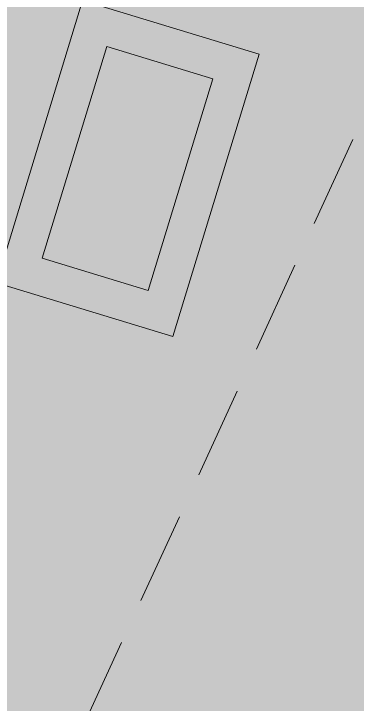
# Model space of a CAD drawing. Header units: millimetres. Extents: x 2471 to 2909, y 1327 to 1568.
# Drawn here: x 2657.306 to 2658.235, y 1469.407 to 1471.279 of the extents above; entities that cross this region are included whole.
import ezdxf
from ezdxf.xclip import XClip

# ---------------------------------------------------------------- set-up
doc = ezdxf.new("R2010")
doc.units = ezdxf.units.MM
doc.header["$XCLIPFRAME"] = 2
doc.linetypes.add('ACAD_ISO07W100', pattern=[3, 0, -3])
doc.linetypes.add('HIDDEN', pattern=[0.375, 0.25, -0.125])
doc.layers.get('0').update_dxf_attribs({"color": 251, "lineweight": 9})
for name, color, linetype, lineweight in [('A-ESTRUCTURA-HATCH', 251, 'Continuous', 13), ('A-PROYECCIONES', 251, 'HIDDEN', 13), ('A_30_DispositivosSanit', 251, 'Continuous', 13), ('DLP_VERDE', 251, 'Continuous', 13)]:
    doc.layers.add(name, color=color, linetype=linetype, lineweight=lineweight)

# ---------------------------------------------------------------- blocks, each defined once
blk = doc.blocks.new('EST P1')
at = {"layer": 'A-ESTRUCTURA-HATCH'}
h = blk.add_hatch(dxfattribs=at)
h.set_pattern_fill('ANSI31', color=256, scale=0.02)
h.set_pattern_definition([(45, (-226392.07709, -8188203.05961), (-0.04490128060535, 0.04490128060535), [])])
h.paths.add_polyline_path([(-3.61, 5.05), (-3.61, 4.85), (-44.785, 4.85), (-44.785, -0.15), (-46.99, -0.15), (-46.99, -11.15), (-3.61, -11.1501), (-3.61, -11.4001), (-47.24, -11.4001), (-47.24, 0.15), (-45.035, 0.15), (-45.035, 5.05)])
h.paths.add_polyline_path([(5.8757, 4.85), (5.8757, 5.05), (35.53, 5.05), (35.53, 4.85)])
h.paths.add_polyline_path([(47.915, 5.05), (35.58, 5.05), (35.58, 4.85), (47.915, 4.85)])
h.paths.add_polyline_path([(51.865, 4.85), (53.3757, 4.85), (53.3757, 5.05), (51.865, 5.05)])
edge = h.paths.add_edge_path()
edge.add_arc((63.3007, -0.15), 9.7, 360, 540)
edge.add_line((53.6007, -0.15), (53.8007, -0.15))
edge.add_arc((63.3007, -0.15), 9.5, 0.90471, 180, ccw=False)
edge.add_line((72.7995, 0), (70.3507, 0))
edge.add_line((70.3507, 0), (70.3507, -0.1499))
edge.add_line((70.3507, -0.1499), (73.0007, -0.15))
edge = h.paths.add_edge_path()
edge.add_arc((63.3007, -0.15), 3.3, 0.0009, 49.9947)
edge.add_line((65.4221, 2.3777), (65.4222, -0.15))
edge.add_line((65.4222, -0.15), (65.2722, -0.15))
edge.add_line((65.2722, -0.15), (65.2721, 2.4964))
edge.add_arc((63.3007, -0.15), 3.3, 53.3166, 180)
edge.add_line((60.0007, -0.15), (59.8007, -0.15))
edge.add_arc((63.3007, -0.15), 3.5, 2.4574, 179.9999, ccw=False)
edge.add_line((66.7975, 0.0001), (69.4507, 0))
edge.add_line((69.4507, 0), (69.4507, -0.1499))
edge.add_line((69.4507, -0.1499), (66.6007, -0.1499))
h.paths.add_polyline_path([(-3.56, -11.15), (35.53, -11.15), (35.53, -11.4001), (-3.56, -11.4001)])
h.paths.add_polyline_path([(35.58, -11.1501), (71.88, -11.1501), (71.88, -11.4001), (35.58, -11.4)])
blk = doc.blocks.new('A$C47ad906b')
at = {"linetype": 'ACAD_ISO07W100'}
blk.add_blockref('EST P1', (27.0859, 53.6317), dxfattribs=at)
blk = doc.blocks.new('cajas de desague')
at = {"elevation": 0}
for points in [[(57.8537, -20.9224), (58.4703, -21.4321), (58.7889, -21.0468), (58.1723, -20.537)], [(58.1857, -20.6777), (57.9945, -20.9089), (58.457, -21.2912), (58.6481, -21.06)]]:
    blk.add_lwpolyline(points, close=True, dxfattribs=at)

msp = doc.modelspace()

# ---------------------------------------------------------------- hatches: boundary and pattern name
at = {"layer": 'DLP_VERDE'}
h = msp.add_hatch(dxfattribs=at)
h.set_pattern_fill('AR-SAND', color=256, scale=0.0035, angle=215)
h.set_pattern_definition([(252.5, (2626.45104, 1388.43235), (0.1028379, -0.13710426), [0, -0.135128, 0, -0.15113, 0, -0.1444625]), (222.5, (2626.45104, 1388.43235), (0.01502412, -0.29575865), [0, -0.072898, 0, -0.121793, 0, -0.0466725]), (182.5, (2626.54062, 1388.49507), (-0.22649154, -0.15920515), [0, -0.04445, 0, -0.16002, 0, -0.208915]), (172.5, (2626.54062, 1388.49507), (-0.17416064, -0.21719985), [0, -0.022225, 0, -0.104902, 0, -0.120015])])
edge = h.paths.add_edge_path()
edge.add_line((2659.9194, 1461.1973), (2662.1638, 1466.2806))
edge.add_line((2662.1638, 1466.2806), (2673.4817, 1495.8537))
edge.add_line((2673.4817, 1495.8537), (2672.8205, 1502.7444))
edge.add_line((2672.8205, 1502.7444), (2671.1978, 1504.8942))
edge.add_line((2671.1978, 1504.8942), (2670.5819, 1502.8767))
edge.add_line((2670.5819, 1502.8767), (2672.4948, 1502.2927))
edge.add_line((2672.4948, 1502.2927), (2660.4367, 1462.7922))
edge.add_line((2660.4367, 1462.7922), (2658.5238, 1463.3761))
edge.add_line((2658.5238, 1463.3761), (2657.8436, 1461.1477))
edge.add_arc((2658.3218, 1461.0018), 0.5, 163.0245, 202.5917)
edge.add_line((2657.8602, 1460.8097), (2658.3017, 1459.7492))
edge.add_line((2658.3017, 1459.7492), (2660.1943, 1460.5371))
edge.add_line((2660.1943, 1460.5371), (2659.9194, 1461.1973))
h.paths.add_polyline_path([(2665.5659, 1442.3009), (2667.4584, 1443.0888), (2667.9965, 1441.7964), (2666.104, 1441.0085)])
h.paths.add_polyline_path([(2668.045, 1436.3461), (2669.9375, 1437.134), (2670.6679, 1435.3798), (2668.7753, 1434.5919)])
h = msp.add_hatch(dxfattribs=at)
h.set_pattern_fill('AR-SAND', color=256, scale=0.0035, angle=215)
h.set_pattern_definition([(252.5, (2602.00337, 1377.16765), (0.1028379, -0.13710426), [0, -0.135128, 0, -0.15113, 0, -0.1444625]), (222.5, (2602.00337, 1377.16765), (0.01502412, -0.29575865), [0, -0.072898, 0, -0.121793, 0, -0.0466725]), (182.5, (2602.09294, 1377.23037), (-0.22649154, -0.15920515), [0, -0.04445, 0, -0.16002, 0, -0.208915]), (172.5, (2602.09294, 1377.23037), (-0.17416064, -0.21719985), [0, -0.022225, 0, -0.104902, 0, -0.120015])])
edge = h.paths.add_edge_path()
edge.add_line((2655.0048, 1461.0845), (2656.0788, 1461.5317))
edge.add_line((2656.0788, 1461.5317), (2662.5887, 1482.8578))
edge.add_arc((2661.7379, 1483.1499), 0.8995, 341.0494, 431.1439)
edge.add_line((2662.0287, 1484.0011), (2661.2359, 1484.2433))
edge.add_line((2661.2359, 1484.2433), (2655.4863, 1465.4011))
edge.add_line((2655.4863, 1465.4011), (2656.2515, 1465.1674))
edge.add_line((2656.2515, 1465.1674), (2655.0048, 1461.0845))
edge = h.paths.add_edge_path()
edge.add_line((2640.0067, 1463.5009), (2640.105, 1463.823))
edge.add_line((2640.105, 1463.823), (2652.497, 1460.0404))
edge.add_line((2652.497, 1460.0404), (2650.568, 1459.2372))
edge.add_arc((2650.222, 1460.0681), 0.9, 253.0255, 292.6046, ccw=False)
edge.add_line((2649.9593, 1459.2073), (2644.3426, 1460.4383))
edge.add_arc((2644.6091, 1461.298), 0.9, 221.9509, 252.7757, ccw=False)
edge.add_arc((2637.124, 1455.2983), 8.6944, 38.37884, 70.63689)

# ---------------------------------------------------------------- linework, layer by layer
at = {"layer": 'A-PROYECCIONES'}
msp.add_line((2653.8955, 1461.5084, 0), (2672.8205, 1502.7444, 0), dxfattribs=at)

# ---------------------------------------------------------------- block references
at = {"linetype": 'ACAD_ISO07W100'}
ref = msp.add_blockref('A$C47ad906b', (2601.7285, 1500.8349, 0), dxfattribs=dict(at, rotation=257.382711444673))
XClip(ref).set_block_clipping_path([(-32.7771099955, 2.2226421868), (98.966152451, 2.2311685525), (98.9658266148, 7.2312249728), (99.7946497677, 7.2312789899), (100.0860832045, 13.4814635285), (100.1766123548, 17.3149815146), (100.3267845167, 20.5304395065), (97.1711962195, 20.6773210117), (93.5338054346, 23.2807166483), (85.4122358067, 23.2798339301), (85.4121779315, 21.8087508774), (84.8685753467, 21.4595517737), (84.2744105561, 21.0140181032), (83.7236675164, 20.5315185136), (83.2217984032, 20.020823719), (82.9119482925, 19.6642585539), (82.6902667088, 19.3857521464), (82.4208442196, 19.0171344008), (81.5253252406, 21.681570397), (-19.0374325849, 21.6816708043), (-22.9522799095, 17.2482101666), (-26.3217196958, 13.732875739), (-31.4099124894, 12.2080788992), (-35.6628028844, 13.1383932107)])

# ---------------------------------------------------------------- next in the draw order: block references
at = {"layer": 'A_30_DispositivosSanit', "rotation": 112.6026581691862}
msp.add_blockref('cajas de desague', (2660.656, 1408.9524), dxfattribs=at)

doc.saveas('drawing.dxf')
